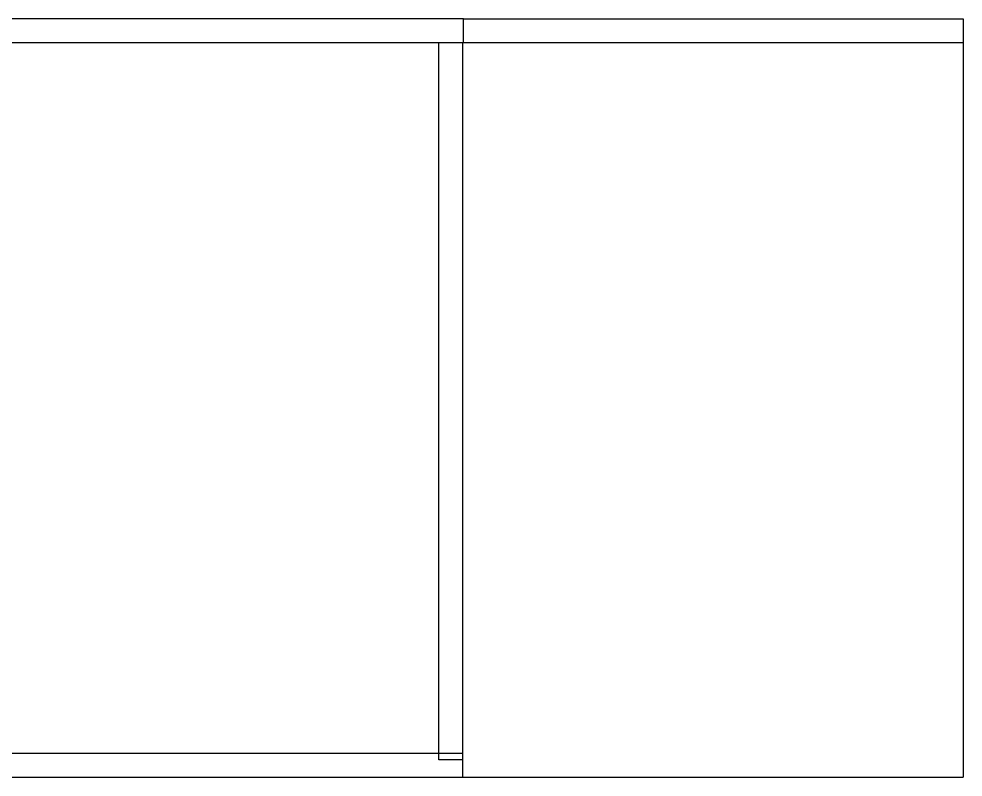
# Model space of a CAD drawing. Header units: millimetres. Extents: x 781 to 47484, y 534 to 14754.
# Drawn here: x 37161 to 44341, y 534 to 6300 of the extents above; entities that cross this region are included whole.
import ezdxf

# ---------------------------------------------------------------- set-up
doc = ezdxf.new("R2010")
doc.units = ezdxf.units.MM
doc.header["$MEASUREMENT"] = 0
doc.layers.add('layer 1', color=7, linetype='Continuous')

msp = doc.modelspace()

# ---------------------------------------------------------------- linework, layer by layer
at = {"color": 0}
msp.add_line((40540.5, 6300), (44340.6, 6300), dxfattribs=at)
for p, q in [((44340.6, 6300), (44340.6, 533.8)), ((40540.5, 6120), (44340.6, 6120)), ((40536, 533.8), (44340.6, 533.8))]:
    msp.add_line(p, q)
at = {"layer": 'layer 1', "color": 0}
for points in [[(36105.9, 6120), (40540.5, 6120), (40540.5, 6300), (36105.9, 6300), (36105.9, 6120)], [(29986.8, 533.8), (40536, 533.8), (40536, 713.8), (29986.8, 713.8), (29986.8, 533.8)]]:
    msp.add_lwpolyline(points, close=True, dxfattribs=at)
msp.add_open_spline([(40353.1, 6120), (40353.1, 6120), (40353.1, 665.8), (40353.1, 665.8), (40353.1, 665.8), (40353.1, 665.8), (40533.1, 665.8), (40533.1, 665.8), (40533.1, 665.8), (40533.1, 665.8), (40533.1, 6120), (40533.1, 6120), (40533.1, 6120), (40533.1, 6120), (40353.1, 6120), (40353.1, 6120)], degree=3, knots=[0, 0, 0, 0, 0.25, 0.25, 0.25, 0.25, 0.5, 0.5, 0.5, 0.5, 0.75, 0.75, 0.75, 0.75, 1, 1, 1, 1], dxfattribs=at)
at = {"layer": 'layer 1', "color": 0, "lineweight": 20}
msp.add_open_spline([(40352.8, 1174.7), (40352.8, 1174.7), (40352.8, 1248.4), (40352.8, 1248.4)], degree=3, dxfattribs=at)

doc.saveas('drawing.dxf')
